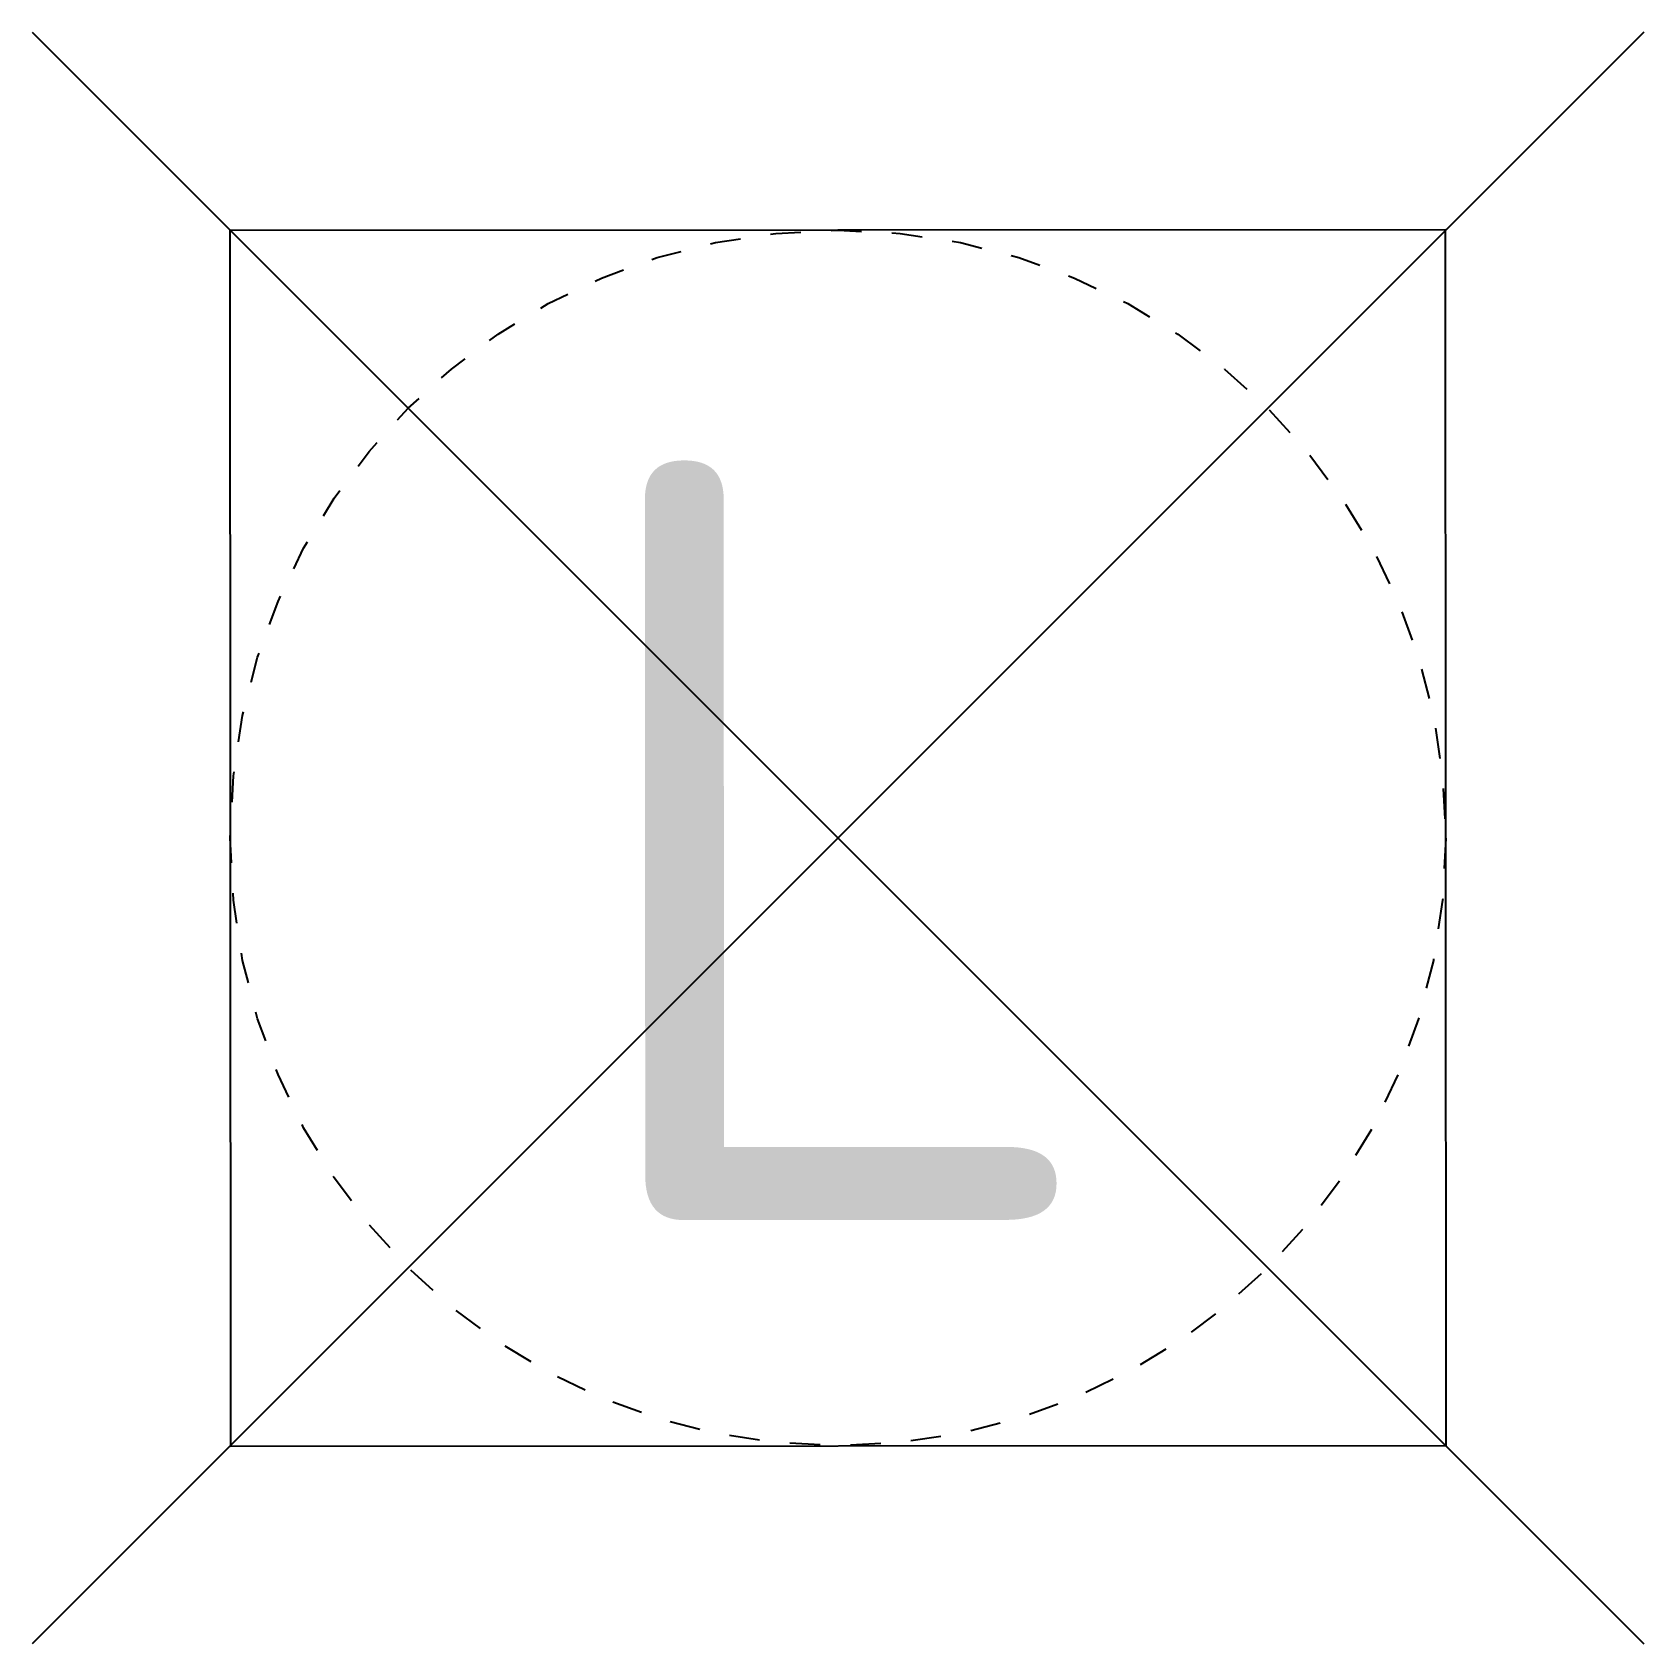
# Model space of a CAD drawing. Extents: x -2.65 to 2.65, y -2.65 to 2.65.
import ezdxf
from ezdxf.enums import TextEntityAlignment as Align

# ---------------------------------------------------------------- set-up
doc = ezdxf.new("R2010")
doc.units = 0
doc.header["$LTSCALE"] = 0.2
doc.linetypes.add('HIDDENX2', pattern=[0.75, 0.5, -0.25])
doc.styles.add('NLCS 00', font='isocpeur.ttf')

msp = doc.modelspace()

# ---------------------------------------------------------------- linework, layer by layer
at = {"ltscale": 0.1, "flags": 128}
for points in [[(-2.6517, 2.6517), (2.6517, -2.6517)], [(2.6517, 2.6517), (-2.6517, -2.6517)]]:
    msp.add_lwpolyline(points, dxfattribs=at)
at = {"lineweight": -3, "flags": 128}
msp.add_lwpolyline([(-1.999, -2.001), (2.001, -1.999), (1.999, 2.001), (-2.001, 1.999)], close=True, dxfattribs=at)
at = {"linetype": 'HIDDENX2', "lineweight": -3, "ltscale": 0.25}
msp.add_circle((0, 0), 2, dxfattribs=at)

# ---------------------------------------------------------------- texts
at = {"ltscale": 0.1, "style": 'NLCS 00'}
msp.add_text('L', height=2.5, rotation=0.0285, dxfattribs=at).set_placement((-0.0028, -0.0071), align=Align.MIDDLE_CENTER)

doc.saveas('drawing.dxf')
